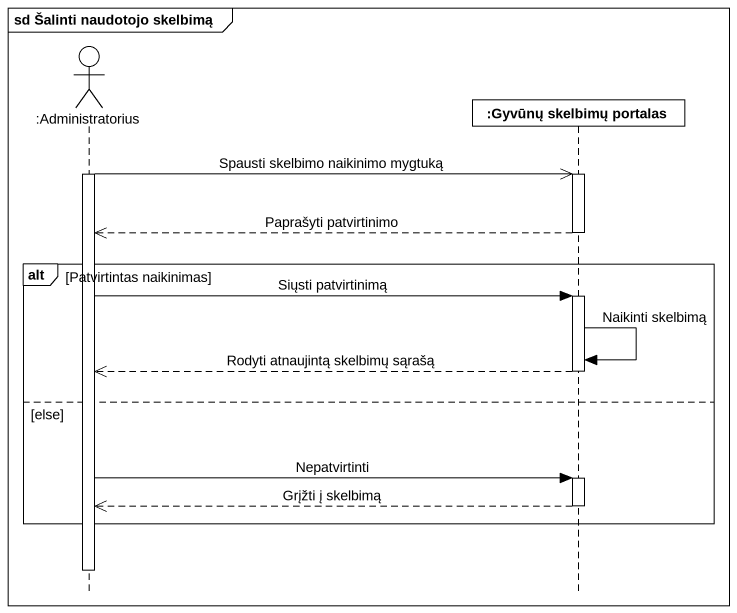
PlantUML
@startuml
mainframe sd Šalinti naudotojo skelbimą
hide footbox
actor ":Administratorius" as Administratorius
participant ":Gyvūnų skelbimų portalas" as Gyvūnų_skelbimų_portalas

activate Administratorius
Administratorius ->> Gyvūnų_skelbimų_portalas : Spausti skelbimo naikinimo mygtuką
activate Gyvūnų_skelbimų_portalas
Gyvūnų_skelbimų_portalas -->> Administratorius : Paprašyti patvirtinimo
deactivate Gyvūnų_skelbimų_portalas
alt Patvirtintas naikinimas
  Administratorius -> Gyvūnų_skelbimų_portalas : Siųsti patvirtinimą
  activate Gyvūnų_skelbimų_portalas
  Gyvūnų_skelbimų_portalas -> Gyvūnų_skelbimų_portalas : Naikinti skelbimą
  Gyvūnų_skelbimų_portalas -->> Administratorius : Rodyti atnaujintą skelbimų sąrašą
  deactivate Gyvūnų_skelbimų_portalas
else else
  Administratorius -> Gyvūnų_skelbimų_portalas : Nepatvirtinti
  activate Gyvūnų_skelbimų_portalas
  Gyvūnų_skelbimų_portalas -->> Administratorius : Grįžti į skelbimą
  deactivate Gyvūnų_skelbimų_portalas
end
deactivate Administratorius
@enduml
